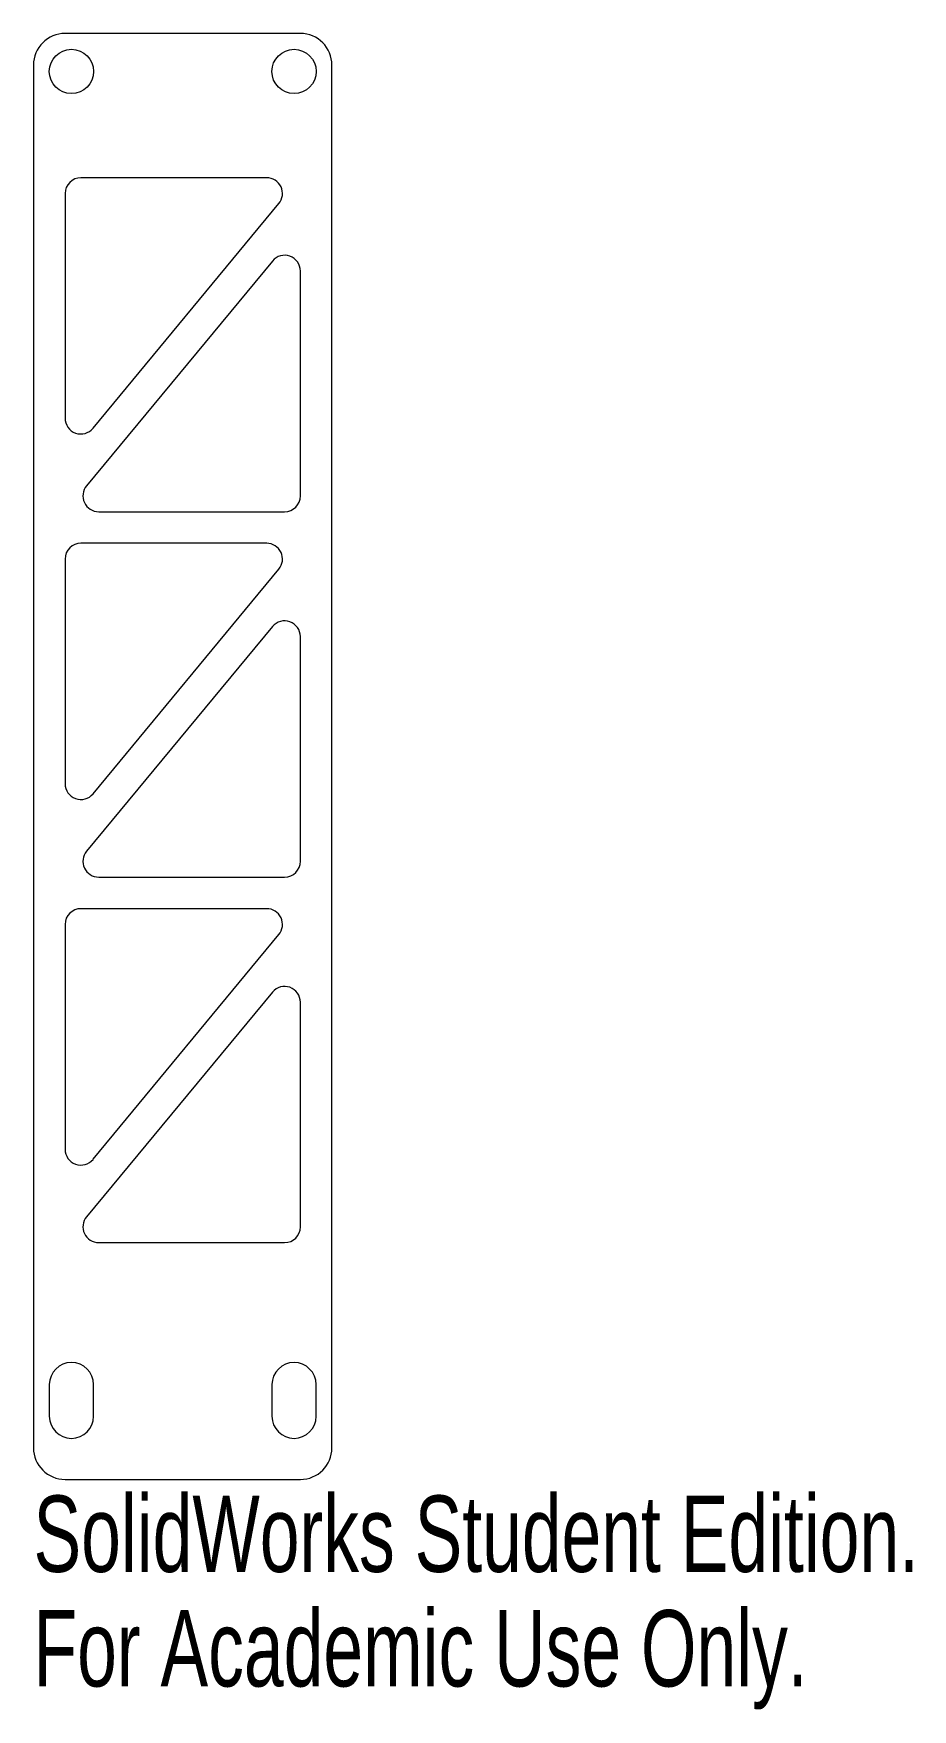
# Model space of a CAD drawing. Header units: millimetres. Extents: x -9 to 46, y -57 to 49.
import ezdxf

# ---------------------------------------------------------------- set-up
doc = ezdxf.new("R2010")
doc.units = ezdxf.units.MM
doc.styles.add('SLDTEXTSTYLE0', font='TXT', dxfattribs={"width": 0.7})

msp = doc.modelspace()

# ---------------------------------------------------------------- linework, layer by layer
at = {"color": 7, "linetype": 'Continuous', "lineweight": 15}
for p, q in [((7.45, 49.03), (-7.45, 49.03)), ((-9.45, 47.03), (-9.45, -40.5)), ((9.45, -40.5), (9.45, 47.03)), ((5.32, 39.9), (-6.45, 39.9)), ((-7.45, 38.9), (-7.45, 24.68)), ((-5.68, 24.04), (6.09, 38.26)), ((5.68, 34.62), (-6.09, 20.4)), ((7.45, 19.76), (7.45, 33.99)), ((-5.32, 18.76), (6.45, 18.76)), ((5.32, 16.76), (-6.45, 16.76)), ((-7.45, 15.76), (-7.45, 1.54)), ((-5.68, 0.9), (6.09, 15.13)), ((5.68, 11.49), (-6.09, -2.74)), ((7.45, -3.37), (7.45, 10.85)), ((-5.32, -4.37), (6.45, -4.37)), ((-7.45, -7.37), (-7.45, -21.6)), ((5.32, -6.37), (-6.45, -6.37)), ((-5.68, -22.23), (6.09, -8.01)), ((5.68, -11.65), (-6.09, -25.87)), ((7.45, -26.51), (7.45, -12.29)), ((-5.32, -27.51), (6.45, -27.51)), ((-8.45, -36.5), (-8.45, -38.5)), ((-5.65, -38.5), (-5.65, -36.5)), ((5.65, -36.5), (5.65, -38.5)), ((8.45, -38.5), (8.45, -36.5)), ((-7.45, -42.5), (7.45, -42.5))]:
    msp.add_line(p, q, dxfattribs=at)
for centre in [(-7.05, 46.63), (7.05, 46.63)]:
    msp.add_circle(centre, 1.4, dxfattribs=at)
for centre, radius, start, end in [((-7.45, 47.03), 2, 90, 180), ((7.45, 47.03), 2, 0, 90), ((-6.45, 38.9), 1, 90, 180), ((5.32, 38.9), 1, 320.3828, 90), ((6.45, 33.99), 1, 0, 140.3828), ((-6.45, 24.68), 1, 180, 320.3828), ((-5.32, 19.76), 1, 140.3828, 270), ((6.45, 19.76), 1, 270, 0), ((-6.45, 15.76), 1, 90, 180), ((5.32, 15.76), 1, 320.3828, 90), ((6.45, 10.85), 1, 0, 140.3828), ((-6.45, 1.54), 1, 180, 320.3828), ((-5.32, -3.37), 1, 140.3828, 270), ((6.45, -3.37), 1, 270, 0), ((-6.45, -7.37), 1, 90, 180), ((5.32, -7.37), 1, 320.3828, 90), ((6.45, -12.29), 1, 0, 140.3828), ((-6.45, -21.6), 1, 180, 320.3828), ((-5.32, -26.51), 1, 140.3828, 270), ((6.45, -26.51), 1, 270, 0), ((-7.05, -36.5), 1.4, 0, 180), ((7.05, -36.5), 1.4, 0, 180), ((-7.05, -38.5), 1.4, 180, 0), ((7.05, -38.5), 1.4, 180, 0), ((-7.45, -40.5), 2, 180, 270), ((7.45, -40.5), 2, 270, 360)]:
    msp.add_arc(centre, radius, start, end, dxfattribs=at)

# ---------------------------------------------------------------- texts
at = {"color": 7, "linetype": 'Continuous', "char_height": 4.8336, "attachment_point": 1, "style": 'SLDTEXTSTYLE0'}
for s, insert in [('SolidWorks Student Edition.', (-9.45, -43.52)), ('For Academic Use Only.', (-9.45, -50.77))]:
    msp.add_mtext(s, dxfattribs=dict(at, insert=insert))

doc.saveas('drawing.dxf')
